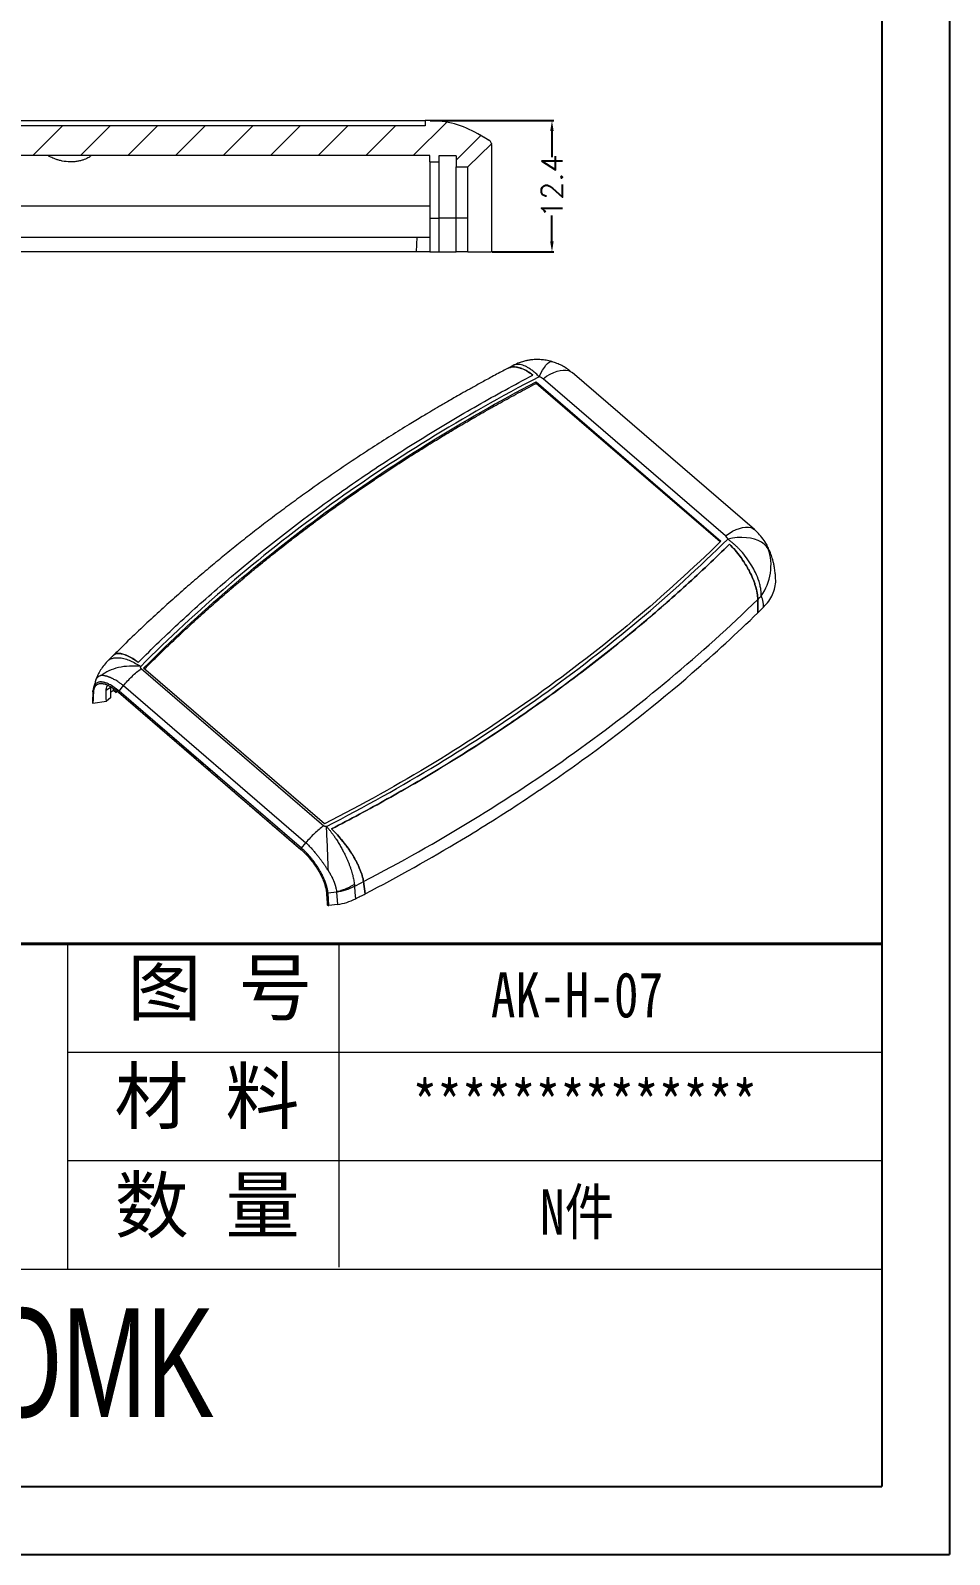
# Model space of a CAD drawing. Header units: inches. Extents: x 2883 to 4028, y 1129 to 1398.
# Drawn here: x 3176.6 to 3263.4, y 1128.8 to 1272.6 of the extents above; entities that cross this region are included whole.
import ezdxf

# ---------------------------------------------------------------- set-up
doc = ezdxf.new("R2010")
doc.units = ezdxf.units.IN
doc.header["$LTSCALE"] = 15
doc.layers.add('文字', color=81, linetype='Continuous')
doc.layers.add('粗实线', color=7, linetype='Continuous', lineweight=30)
doc.layers.add('细实线', color=3, linetype='Continuous', lineweight=9)
doc.styles.get("Standard").update_dxf_attribs({"font": 'txt', "bigfont": 'gbcbig.shx'})
doc.styles.add('宋体', font='', dxfattribs={"width": 0.8, "height": 3.5})
doc.styles.add('长仿宋', font='', dxfattribs={"width": 0.7, "height": 4})
doc.styles.get('宋体').set_extended_font_data('SimSun')
doc.styles.get('长仿宋').set_extended_font_data('SimSun')
doc.dimstyles.new('2.5', dxfattribs={"dimtxt": 2, "dimasz": 1, "dimexe": 0.18, "dimexo": 0.0625, "dimgap": 0.09, "dimtad": 0, "dimdsep": 46, "dimtxsty": 'Standard', "dimcen": 1, "dimclrd": 3, "dimclre": 3, "dimadec": 0, "dimazin": 2, "dimtfac": 1, "dimtofl": 0, "dimtmove": 0, "dimatfit": 3, "dimfxl": 1, "dimtolj": 1, "dimtzin": 0, "dimarcsym": 0})

# ---------------------------------------------------------------- blocks, each defined once
blk = doc.blocks.new('*D275')
at = {"color": 3, "lineweight": -2}
for p, q in [((3214.32, 1264.12), (3226.01, 1264.12)), ((3225.83, 1263.12), (3225.83, 1260.67)), ((3225.83, 1252.72), (3225.83, 1255.16)), ((3220.17, 1251.72), (3226.01, 1251.72))]:
    blk.add_line(p, q, dxfattribs=at)
at = {"color": 3}
for points in [[(3225.66, 1263.12), (3225.99, 1263.12), (3225.83, 1264.12)], [(3225.66, 1252.72), (3225.99, 1252.72), (3225.83, 1251.72)]]:
    blk.add_solid(points, dxfattribs=at)
at = {"layer": 'Defpoints', "color": 0}
for p in [(3214.26, 1264.12), (3225.83, 1264.12), (3220.11, 1251.72)]:
    blk.add_point(p, dxfattribs=at)
at = {"color": 0, "insert": (3225.83, 1257.92), "char_height": 2, "attachment_point": 5, "rotation": 90}
blk.add_mtext('\\A1;12.4', dxfattribs=at)

msp = doc.modelspace()

# ---------------------------------------------------------------- hatches: boundary and pattern name
at = {"linetype": 'Continuous', "lineweight": 0}
h = msp.add_hatch(dxfattribs=at)
h.set_pattern_fill('ANSI31', color=4, style=0)
h.set_pattern_definition([(45, (2670.899, 1087.1653), (-2.245064, 2.245064), [])])
edge = h.paths.add_edge_path(flags=0)
edge.add_line((3220.11, 1261.915), (3220.11, 1261.944))
edge.add_arc((3219.81, 1261.944), 0.3, 0, 59.53447)
edge.add_line((3219.962, 1262.202), (3218.823, 1262.873))
edge.add_arc((3214.259, 1255.115), 9, 59.53286, 90.00185)
edge.add_line((3214.259, 1264.115), (3213.859, 1264.115))
edge.add_line((3213.859, 1264.115), (3213.859, 1263.615))
edge.add_line((3213.859, 1263.615), (3113.159, 1263.615))
edge.add_line((3113.159, 1263.615), (3113.159, 1264.115))
edge.add_line((3113.159, 1264.115), (3111.689, 1264.115))
edge.add_arc((3111.689, 1255.815), 8.3, 90, 160.15821)
edge.add_spline(control_points=[(3103.882, 1258.633), (3103.101, 1256.468), (3102.71, 1254.162), (3102.71, 1251.715)], knot_values=[0.6238136, 0.6238136, 0.6238136, 0.6238136, 1, 1, 1, 1], weights=[1, 1, 1, 1], degree=3, periodic=0)
edge.add_line((3102.71, 1251.715), (3104.51, 1251.715))
edge.add_line((3104.51, 1251.715), (3104.559, 1253.115))
edge.add_line((3104.559, 1253.115), (3105.635, 1253.115))
edge.add_line((3105.635, 1253.115), (3105.74, 1259.145))
edge.add_arc((3107.439, 1259.115), 1.7, 90, 179, ccw=False)
edge.add_line((3107.439, 1260.815), (3214.31, 1260.815))
edge.add_line((3214.31, 1260.815), (3214.31, 1260.215))
edge.add_line((3214.31, 1260.215), (3215.135, 1260.215))
edge.add_line((3215.135, 1260.215), (3215.135, 1260.79))
edge.add_line((3215.135, 1260.79), (3216.785, 1260.79))
edge.add_line((3216.785, 1260.79), (3216.785, 1259.765))
edge.add_line((3216.785, 1259.765), (3217.885, 1259.765))
edge.add_line((3217.885, 1259.765), (3220.11, 1261.915))

# ---------------------------------------------------------------- linework, layer by layer
for p, q in [((3263.365, 1397.774), (3263.365, 1128.767)), ((3256.96, 1391.369), (3256.96, 1135.172)), ((2892.756, 1135.172), (3256.96, 1135.172)), ((2882.911, 1128.767), (3263.365, 1128.767))]:
    msp.add_line(p, q)
at = {"color": 7, "linetype": 'Continuous', "lineweight": 15}
for p, q in [((3213.859, 1263.615), (3113.159, 1263.615)), ((3213.859, 1264.115), (3213.859, 1263.615)), ((3214.259, 1264.115), (3213.859, 1264.115)), ((3217.885, 1259.765), (3220.11, 1261.915)), ((3219.962, 1262.202), (3218.823, 1262.873)), ((3220.11, 1261.944), (3220.11, 1261.915)), ((3214.31, 1260.815), (3107.439, 1260.815)), ((3178.294, 1260.802), (3178.295, 1260.815)), ((3182.216, 1260.815), (3182.261, 1260.783)), ((3214.31, 1260.215), (3214.31, 1260.815)), ((3214.31, 1260.215), (3215.135, 1260.215)), ((3214.31, 1260.215), (3214.31, 1254.915)), ((3216.785, 1260.79), (3215.135, 1260.79)), ((3215.135, 1260.79), (3215.135, 1260.215)), ((3215.135, 1260.215), (3215.135, 1254.915)), ((3216.785, 1260.79), (3216.785, 1259.765)), ((3216.785, 1259.765), (3217.885, 1259.765)), ((3216.785, 1254.915), (3216.785, 1259.765)), ((3214.31, 1254.915), (3215.135, 1254.915)), ((3214.31, 1254.915), (3214.31, 1251.715)), ((3216.785, 1254.915), (3215.135, 1254.915)), ((3215.135, 1254.915), (3215.135, 1251.715)), ((3217.885, 1254.915), (3216.785, 1254.915)), ((3216.785, 1251.715), (3216.785, 1254.915)), ((3213.083, 1253.115), (3213.01, 1251.715)), ((3214.31, 1251.715), (3215.135, 1251.715)), ((3215.135, 1251.715), (3216.785, 1251.715)), ((3217.885, 1251.715), (3216.785, 1251.715)), ((3217.885, 1251.715), (3220.11, 1251.715)), ((3222.164, 1240.992), (3221.688, 1240.74)), ((3227.614, 1240.416), (3227.725, 1240.335)), ((3244.947, 1225.511), (3227.725, 1240.335)), ((3224.323, 1239.458), (3241.784, 1224.428)), ((3224.324, 1239.304), (3224.323, 1239.458)), ((3241.701, 1224.347), (3224.324, 1239.304)), ((3242.208, 1224.923), (3224.986, 1239.747)), ((3244.941, 1225.516), (3244.966, 1225.495)), ((3245.279, 1217.669), (3245.26, 1218.92)), ((3245.26, 1218.92), (3245.279, 1217.669)), ((3184.388, 1213.611), (3183.851, 1213.077)), ((3184.344, 1213.555), (3184.355, 1213.565)), ((3187.055, 1212.385), (3204.281, 1197.558)), ((3204.354, 1197.729), (3187.278, 1212.427)), ((3182.486, 1210.24), (3182.436, 1209.193)), ((3182.474, 1209.125), (3182.525, 1210.169)), ((3182.552, 1210.631), (3182.485, 1210.221)), ((3182.5, 1210.311), (3182.491, 1210.283)), ((3184.152, 1210.601), (3183.745, 1210.308)), ((3184.153, 1210.681), (3184.152, 1210.601)), ((3184.152, 1210.601), (3184.164, 1209.616)), ((3184.157, 1210.156), (3184.429, 1210.353)), ((3184.429, 1210.353), (3184.427, 1210.51)), ((3184.429, 1210.353), (3184.69, 1210.128)), ((3184.69, 1210.128), (3184.688, 1210.318)), ((3184.813, 1210.217), (3184.69, 1210.128)), ((3184.9, 1210.155), (3202.126, 1195.328)), ((3184.954, 1210.274), (3185.372, 1210.784)), ((3202.179, 1195.447), (3184.954, 1210.274)), ((3185.372, 1210.784), (3202.598, 1195.957)), ((3182.487, 1209.114), (3182.474, 1209.125)), ((3182.487, 1209.114), (3183.757, 1209.322)), ((3184.164, 1209.616), (3183.757, 1209.322)), ((3202.179, 1195.447), (3202.598, 1195.957)), ((3204.552, 1191.209), (3204.629, 1190.055)), ((3205.49, 1191.302), (3204.687, 1191.177)), ((3204.765, 1190.018), (3204.687, 1191.177)), ((3205.491, 1191.297), (3205.569, 1190.128)), ((3208.037, 1192.285), (3208.199, 1191.136)), ((3208.199, 1191.136), (3208.037, 1192.285)), ((3204.629, 1190.055), (3204.617, 1190.065)), ((3205.569, 1190.128), (3204.765, 1190.018))]:
    msp.add_line(p, q, dxfattribs=at)
at = {"color": 8, "linetype": 'Continuous', "lineweight": 15}
for p, q in [((3182.765, 1211.293), (3182.77, 1211.313)), ((3182.488, 1210.234), (3182.491, 1210.283))]:
    msp.add_line(p, q, dxfattribs=at)
at = {"color": 8, "linetype": 'Continuous', "lineweight": 15, "flags": 128}
for points in [[(3224.617, 1239.942), (3224.784, 1240.274), (3224.949, 1240.569), (3225.11, 1240.822), (3225.266, 1241.031), (3225.413, 1241.192), (3225.55, 1241.304), (3225.675, 1241.365), (3225.788, 1241.374), (3225.815, 1241.367)], [(3224.986, 1239.747), (3225.327, 1239.977), (3225.664, 1240.173), (3225.993, 1240.332), (3226.311, 1240.452), (3226.612, 1240.531), (3226.893, 1240.569), (3227.151, 1240.565), (3227.383, 1240.52), (3227.586, 1240.433), (3227.614, 1240.416)], [(3242.208, 1224.923), (3242.549, 1225.153), (3242.887, 1225.349), (3243.216, 1225.507), (3243.533, 1225.627), (3243.834, 1225.707), (3244.116, 1225.745), (3244.374, 1225.741), (3244.606, 1225.695), (3244.809, 1225.609), (3244.941, 1225.516)]]:
    msp.add_lwpolyline(points, dxfattribs=at)
at = {"color": 7, "linetype": 'Continuous', "lineweight": 15, "flags": 128}
for points in [[(3246.249, 1223.689), (3246.08, 1223.924), (3245.863, 1224.135), (3245.602, 1224.319), (3245.3, 1224.473), (3244.961, 1224.596), (3244.589, 1224.686), (3244.19, 1224.742), (3243.768, 1224.763), (3243.328, 1224.749), (3242.878, 1224.7), (3242.422, 1224.617)], [(3207.189, 1191.846), (3207.229, 1191.25), (3207.269, 1190.655)]]:
    msp.add_lwpolyline(points, dxfattribs=at)
at = {"color": 7, "linetype": 'Continuous', "lineweight": 15}
for centre, radius, start, end in [((3214.259, 1255.115), 9, 59.53286, 90.00185), ((3219.81, 1261.944), 0.3, 0, 59.53447), ((3204.664, 1196.754), 5.52, 278.62228, 297.22782)]:
    msp.add_arc(centre, radius, start, end, dxfattribs=at)
for points, knots in [([(3113.159, 1264.115), (3129.813, 1264.115), (3146.668, 1264.115), (3180.397, 1264.115), (3197.23, 1264.115), (3213.859, 1264.115)], [0, 0, 0, 0, 0.5, 0.5, 1, 1, 1, 1]), ([(3218.824, 1262.875), (3218.824, 1262.875), (3218.824, 1262.875), (3218.824, 1262.875), (3218.824, 1262.875), (3218.824, 1262.874), (3218.825, 1262.874), (3218.826, 1262.874), (3218.828, 1262.874), (3218.833, 1262.872), (3218.838, 1262.874), (3218.841, 1262.863), (3218.841, 1262.862)], [0, 0, 0, 0, 0.0001093, 0.0002295, 0.0005242, 0.0014089, 0.0045585, 0.0168361, 0.0683489, 0.3225133, 0.9196152, 1, 1, 1, 1]), ([(3219.973, 1262.196), (3219.716, 1262.347), (3219.334, 1262.572), (3218.952, 1262.797), (3218.827, 1262.87)], [0, 0, 0, 0, 0.6744223, 1, 1, 1, 1]), ([(3220.11, 1261.872), (3220.11, 1261.871), (3220.11, 1261.85), (3220.11, 1261.662), (3220.11, 1261.253), (3220.11, 1260.643), (3220.11, 1259.878), (3220.11, 1258.958), (3220.11, 1257.931), (3220.11, 1256.811), (3220.11, 1255.711), (3220.11, 1254.657), (3220.11, 1253.35), (3220.11, 1252.369), (3220.11, 1251.715)], [0, 0, 0, 0, 0.0030648, 0.0902549, 0.1799152, 0.2671024, 0.3567902, 0.4442514, 0.5343246, 0.6204606, 0.7091583, 0.781847, 0.8545624, 1, 1, 1, 1]), ([(3182.273, 1260.775), (3182.264, 1260.759), (3182.244, 1260.738), (3182.182, 1260.691), (3182.14, 1260.663), (3182.036, 1260.604), (3181.975, 1260.572), (3181.834, 1260.507), (3181.754, 1260.474), (3181.58, 1260.41), (3181.486, 1260.379), (3181.282, 1260.322), (3181.172, 1260.296), (3180.946, 1260.255), (3180.828, 1260.238), (3180.583, 1260.218), (3180.457, 1260.213), (3180.083, 1260.22), (3179.83, 1260.251), (3179.483, 1260.322), (3179.371, 1260.35), (3179.161, 1260.411), (3179.062, 1260.443), (3178.786, 1260.541), (3178.633, 1260.607), (3178.4, 1260.72), (3178.324, 1260.763), (3178.293, 1260.789)], [0, 0, 0, 0, 0.0625, 0.0625, 0.125, 0.125, 0.1875, 0.1875, 0.25, 0.25, 0.3125, 0.3125, 0.375, 0.375, 0.4375, 0.4375, 0.5, 0.5, 0.625, 0.625, 0.6875, 0.6875, 0.75, 0.75, 0.875, 0.875, 1, 1, 1, 1]), ([(3217.885, 1254.915), (3217.886, 1255.236), (3217.885, 1255.55), (3217.885, 1256.168), (3217.885, 1256.474), (3217.885, 1257.063), (3217.885, 1257.342), (3217.885, 1257.869), (3217.885, 1258.118), (3217.885, 1258.567), (3217.885, 1258.768), (3217.885, 1259.121), (3217.885, 1259.273), (3217.885, 1259.516), (3217.885, 1259.608), (3217.885, 1259.734), (3217.886, 1259.765), (3217.885, 1259.765)], [0, 0, 0, 0, 0.125, 0.125, 0.25, 0.25, 0.375, 0.375, 0.5, 0.5, 0.625, 0.625, 0.75, 0.75, 0.875, 0.875, 1, 1, 1, 1]), ([(3165.477, 1253.115), (3166.339, 1253.115), (3170.273, 1253.115), (3177.302, 1253.115), (3186.557, 1253.115), (3195.829, 1253.115), (3205.088, 1253.115), (3211.235, 1253.115), (3214.31, 1253.115)], [0, 0, 0, 0, 0.0527374, 0.2404884, 0.4299732, 0.6196165, 0.809731, 1, 1, 1, 1]), ([(3213.01, 1251.715), (3210.604, 1251.715), (3205.791, 1251.715), (3198.542, 1251.715), (3191.272, 1251.715), (3183.98, 1251.715), (3176.473, 1251.715), (3170.332, 1251.715), (3166.628, 1251.715), (3165.563, 1251.715)], [0, 0, 0, 0, 0.15322003, 0.30644024, 0.45973654, 0.61326463, 0.76687129, 0.93298755, 1, 1, 1, 1]), ([(3225.815, 1241.367), (3225.638, 1241.413), (3225.306, 1241.499), (3224.825, 1241.554), (3224.363, 1241.568), (3223.944, 1241.542), (3223.613, 1241.493), (3223.395, 1241.449), (3223.222, 1241.407), (3222.964, 1241.334), (3222.676, 1241.232), (3222.381, 1241.107), (3222.235, 1241.033), (3222.159, 1240.995)], [0, 0, 0, 0, 0.1450616, 0.2720525, 0.3806736, 0.5105066, 0.6036311, 0.647539, 0.6866511, 0.7442502, 0.8595917, 0.9268167, 1, 1, 1, 1]), ([(3221.685, 1240.744), (3221.519, 1240.656), (3220.961, 1240.363), (3220.06, 1239.877), (3219.018, 1239.308), (3218.098, 1238.798), (3217.298, 1238.347), (3216.615, 1237.959), (3216.049, 1237.634), (3215.599, 1237.373), (3215.265, 1237.179), (3215.044, 1237.049), (3214.898, 1236.963), (3214.779, 1236.893), (3214.642, 1236.813), (3214.475, 1236.714), (3214.279, 1236.598), (3213.974, 1236.417), (3213.539, 1236.157), (3212.967, 1235.812), (3211.979, 1235.211), (3210.595, 1234.353), (3208.704, 1233.148), (3206.654, 1231.798), (3204.468, 1230.307), (3202.53, 1228.936), (3200.86, 1227.719), (3199.455, 1226.67), (3198.078, 1225.616), (3196.728, 1224.56), (3195.405, 1223.5), (3194.082, 1222.415), (3192.758, 1221.304), (3191.398, 1220.136), (3189.997, 1218.901), (3188.52, 1217.566), (3186.976, 1216.128), (3185.587, 1214.802), (3184.726, 1213.946), (3184.39, 1213.612)], [0, 0, 0, 0, 0.0118316, 0.0395315, 0.064445, 0.0865719, 0.105912, 0.1224651, 0.1362308, 0.1472091, 0.1553995, 0.160715, 0.1634929, 0.1661174, 0.1694757, 0.1735677, 0.1783935, 0.1839531, 0.1960517, 0.2106129, 0.2263764, 0.269631, 0.3143886, 0.3696343, 0.4269833, 0.4846437, 0.5229587, 0.5609424, 0.5985943, 0.6359157, 0.6729077, 0.7096091, 0.7482996, 0.7866918, 0.8278837, 0.8718766, 0.9186722, 0.9682725, 1, 1, 1, 1]), ([(3186.761, 1212.973), (3188.076, 1214.289), (3189.422, 1215.585), (3192.177, 1218.134), (3193.588, 1219.388), (3197.908, 1223.077), (3200.908, 1225.443), (3205.59, 1228.85), (3207.181, 1229.962), (3210.413, 1232.13), (3212.055, 1233.188), (3215.391, 1235.25), (3217.085, 1236.255), (3220.523, 1238.213), (3222.268, 1239.166), (3224.038, 1240.094)], [0, 0, 0, 0, 0.125, 0.125, 0.25, 0.25, 0.5, 0.5, 0.625, 0.625, 0.75, 0.75, 0.875, 0.875, 1, 1, 1, 1]), ([(3186.761, 1212.973), (3188.076, 1214.289), (3189.422, 1215.585), (3192.177, 1218.134), (3193.588, 1219.388), (3197.908, 1223.077), (3200.908, 1225.443), (3205.59, 1228.85), (3207.181, 1229.962), (3210.413, 1232.13), (3212.055, 1233.188), (3215.391, 1235.25), (3217.085, 1236.255), (3220.523, 1238.213), (3222.268, 1239.166), (3224.038, 1240.094)], [0, 0, 0, 0, 0.125, 0.125, 0.25, 0.25, 0.5, 0.5, 0.625, 0.625, 0.75, 0.75, 0.875, 0.875, 1, 1, 1, 1]), ([(3221.689, 1240.737), (3221.781, 1240.779), (3221.979, 1240.871), (3222.367, 1240.876), (3222.818, 1240.78), (3223.318, 1240.567), (3223.73, 1240.32), (3223.974, 1240.141), (3224.038, 1240.094)], [0, 0, 0, 0, 0.1619252, 0.3503113, 0.5440434, 0.7344969, 0.9304147, 1, 1, 1, 1]), ([(3224.038, 1240.094), (3223.862, 1240.217), (3223.507, 1240.468), (3222.997, 1240.715), (3222.519, 1240.856), (3222.095, 1240.887), (3221.866, 1240.812), (3221.756, 1240.776)], [0, 0, 0, 0, 0.1996765, 0.4051361, 0.6048139, 0.8103117, 1, 1, 1, 1]), ([(3227.614, 1240.416), (3227.477, 1240.523), (3227.207, 1240.736), (3226.759, 1240.995), (3226.297, 1241.212), (3225.974, 1241.316), (3225.815, 1241.367)], [0, 0, 0, 0, 0.2587097, 0.511666, 0.7588124, 1, 1, 1, 1]), ([(3224.617, 1239.942), (3217.47, 1236.216), (3210.703, 1232.049), (3198.1, 1222.886), (3192.288, 1217.905), (3186.998, 1212.592)], [0, 0, 0, 0, 0.5, 0.5, 1, 1, 1, 1]), ([(3187.278, 1212.427), (3192.494, 1217.667), (3198.223, 1222.584), (3210.63, 1231.638), (3217.293, 1235.764), (3224.323, 1239.458)], [0, 0, 0, 0, 0.5, 0.5, 1, 1, 1, 1]), ([(3187.362, 1212.355), (3187.386, 1212.379), (3187.462, 1212.455), (3187.745, 1212.738), (3188.213, 1213.202), (3188.841, 1213.818), (3189.474, 1214.43), (3190.006, 1214.938), (3190.434, 1215.343), (3190.863, 1215.747), (3191.403, 1216.249), (3191.947, 1216.749), (3192.384, 1217.148), (3192.823, 1217.545), (3193.374, 1218.04), (3194.041, 1218.63), (3194.712, 1219.217), (3195.275, 1219.703), (3195.728, 1220.091), (3196.182, 1220.477), (3196.753, 1220.958), (3197.328, 1221.436), (3197.79, 1221.817), (3198.253, 1222.196), (3198.836, 1222.669), (3199.539, 1223.232), (3200.247, 1223.791), (3200.84, 1224.255), (3201.317, 1224.624), (3201.796, 1224.992), (3202.397, 1225.449), (3203.002, 1225.904), (3203.488, 1226.265), (3203.975, 1226.626), (3204.587, 1227.074), (3205.203, 1227.519), (3205.698, 1227.874), (3206.194, 1228.227), (3206.817, 1228.666), (3207.568, 1229.188), (3208.324, 1229.708), (3208.958, 1230.137), (3209.466, 1230.479), (3209.977, 1230.819), (3210.617, 1231.242), (3211.26, 1231.662), (3211.777, 1231.996), (3212.296, 1232.329), (3212.946, 1232.743), (3213.73, 1233.235), (3214.518, 1233.723), (3215.178, 1234.127), (3215.708, 1234.448), (3216.24, 1234.768), (3216.906, 1235.165), (3217.576, 1235.559), (3218.113, 1235.872), (3218.652, 1236.184), (3219.328, 1236.571), (3220.006, 1236.955), (3220.551, 1237.26), (3221.102, 1237.566), (3221.796, 1237.949), (3222.635, 1238.405), (3223.477, 1238.857), (3224.042, 1239.155), (3224.324, 1239.304)], [0, 0, 0, 0, 0.0023391, 0.0072959, 0.0271233, 0.0469514, 0.0667787, 0.0866069, 0.0965205, 0.1064342, 0.1262616, 0.1460897, 0.1560034, 0.1659171, 0.1857445, 0.2055726, 0.2254, 0.2452281, 0.2551418, 0.2650555, 0.2848829, 0.304711, 0.3146247, 0.3245384, 0.3443658, 0.3641939, 0.3840213, 0.4038495, 0.4137631, 0.4236769, 0.4435042, 0.4633324, 0.4732461, 0.4831598, 0.5029872, 0.5228154, 0.532729, 0.5426427, 0.5624701, 0.5822983, 0.6021257, 0.6219538, 0.6318675, 0.6417812, 0.6616086, 0.6814367, 0.6913504, 0.7012641, 0.7210915, 0.7409197, 0.760747, 0.7805752, 0.7904888, 0.8004026, 0.8202299, 0.8400581, 0.8499717, 0.8598854, 0.8797128, 0.8995409, 0.9094546, 0.9193683, 0.9395242, 0.9596809, 0.9798401, 1, 1, 1, 1]), ([(3224.986, 1239.747), (3224.971, 1239.759), (3224.941, 1239.784), (3224.893, 1239.817), (3224.843, 1239.848), (3224.791, 1239.876), (3224.735, 1239.901), (3224.678, 1239.923), (3224.637, 1239.936), (3224.617, 1239.942)], [0, 0, 0, 0, 0.14383558, 0.28624439, 0.42788163, 0.56941321, 0.71150653, 0.85482116, 1, 1, 1, 1]), ([(3241.784, 1224.428), (3236.497, 1219.235), (3230.694, 1214.368), (3218.157, 1205.426), (3211.437, 1201.362), (3204.354, 1197.729)], [0, 0, 0, 0, 0.5, 0.5, 1, 1, 1, 1]), ([(3204.538, 1197.495), (3211.72, 1201.179), (3218.527, 1205.303), (3231.22, 1214.389), (3237.083, 1219.334), (3242.422, 1224.617)], [0, 0, 0, 0, 0.5, 0.5, 1, 1, 1, 1]), ([(3245.583, 1219.235), (3245.584, 1219.271), (3245.587, 1219.347), (3245.585, 1219.471), (3245.578, 1219.612), (3245.563, 1219.773), (3245.538, 1219.953), (3245.501, 1220.154), (3245.449, 1220.377), (3245.326, 1220.812), (3245.095, 1221.396), (3244.69, 1222.152), (3244.226, 1222.84), (3243.788, 1223.369), (3243.462, 1223.715), (3243.253, 1223.922), (3243.044, 1224.116), (3242.835, 1224.297), (3242.628, 1224.464), (3242.49, 1224.566), (3242.422, 1224.617)], [0, 0, 0, 0, 0.0212773, 0.0452972, 0.0721481, 0.1019201, 0.1347016, 0.1705753, 0.2096129, 0.2518689, 0.3952326, 0.5017466, 0.6313564, 0.7506259, 0.7938591, 0.8365177, 0.8785258, 0.9198147, 0.9603237, 1, 1, 1, 1]), ([(3245.858, 1224.47), (3245.723, 1224.663), (3245.455, 1225.043), (3245.111, 1225.36), (3244.941, 1225.516)], [0, 0, 0, 0, 0.5055393, 1, 1, 1, 1]), ([(3246.941, 1220.996), (3246.932, 1221.117), (3246.911, 1221.409), (3246.86, 1221.801), (3246.789, 1222.19), (3246.711, 1222.521), (3246.632, 1222.803), (3246.547, 1223.064), (3246.442, 1223.346), (3246.298, 1223.685), (3246.103, 1224.08), (3245.933, 1224.346), (3245.847, 1224.48)], [0, 0, 0, 0, 0.0974575, 0.2366557, 0.3493327, 0.4354478, 0.5124617, 0.5838327, 0.6524508, 0.7458388, 0.8713586, 1, 1, 1, 1]), ([(3242.584, 1224.13), (3241.256, 1222.822), (3239.897, 1221.535), (3237.114, 1219.004), (3235.69, 1217.759), (3231.331, 1214.099), (3228.306, 1211.753), (3223.587, 1208.378), (3221.984, 1207.277), (3218.728, 1205.13), (3217.075, 1204.084), (3213.717, 1202.043), (3212.013, 1201.049), (3208.554, 1199.114), (3206.799, 1198.173), (3205.02, 1197.257)], [0, 0, 0, 0, 0.125, 0.125, 0.25, 0.25, 0.5, 0.5, 0.625, 0.625, 0.75, 0.75, 0.875, 0.875, 1, 1, 1, 1]), ([(3205.02, 1197.257), (3206.8, 1198.173), (3208.556, 1199.115), (3212.021, 1201.054), (3213.73, 1202.05), (3218.774, 1205.117), (3222.029, 1207.263), (3226.747, 1210.639), (3228.293, 1211.79), (3231.318, 1214.136), (3232.8, 1215.332), (3235.701, 1217.769), (3237.12, 1219.01), (3239.898, 1221.536), (3241.256, 1222.822), (3242.584, 1224.13)], [0, 0, 0, 0, 0.125, 0.125, 0.25, 0.25, 0.5, 0.5, 0.625, 0.625, 0.75, 0.75, 0.875, 0.875, 1, 1, 1, 1]), ([(3245.26, 1218.92), (3245.258, 1219.106), (3245.238, 1219.303), (3245.186, 1219.613), (3245.164, 1219.719), (3245.113, 1219.936), (3245.083, 1220.047), (3244.983, 1220.386), (3244.902, 1220.615), (3244.759, 1220.964), (3244.708, 1221.081), (3244.599, 1221.317), (3244.54, 1221.437), (3244.358, 1221.792), (3244.225, 1222.025), (3244.011, 1222.37), (3243.937, 1222.484), (3243.783, 1222.711), (3243.704, 1222.823), (3243.461, 1223.152), (3243.294, 1223.362), (3242.947, 1223.761), (3242.767, 1223.952), (3242.584, 1224.13)], [0, 0, 0, 0, 0.125, 0.125, 0.1875, 0.1875, 0.25, 0.25, 0.375, 0.375, 0.4375, 0.4375, 0.5, 0.5, 0.625, 0.625, 0.6875, 0.6875, 0.75, 0.75, 0.875, 0.875, 1, 1, 1, 1]), ([(3242.584, 1224.13), (3242.767, 1223.952), (3242.945, 1223.763), (3243.292, 1223.365), (3243.46, 1223.154), (3243.785, 1222.713), (3243.938, 1222.488), (3244.152, 1222.143), (3244.221, 1222.027), (3244.354, 1221.793), (3244.418, 1221.674), (3244.602, 1221.318), (3244.71, 1221.083), (3244.853, 1220.734), (3244.897, 1220.618), (3244.979, 1220.388), (3245.016, 1220.273), (3245.117, 1219.935), (3245.168, 1219.719), (3245.238, 1219.305), (3245.258, 1219.106), (3245.26, 1218.92)], [0, 0, 0, 0, 0.125, 0.125, 0.25, 0.25, 0.375, 0.375, 0.4375, 0.4375, 0.5, 0.5, 0.625, 0.625, 0.6875, 0.6875, 0.75, 0.75, 0.875, 0.875, 1, 1, 1, 1]), ([(3245.583, 1219.235), (3246.035, 1219.884), (3246.335, 1220.627), (3246.514, 1221.799), (3246.528, 1222.195), (3246.457, 1222.972), (3246.374, 1223.346), (3246.249, 1223.689)], [0, 0, 0, 0, 0.5, 0.5, 0.75, 0.75, 1, 1, 1, 1]), ([(3245.815, 1218.193), (3245.983, 1218.376), (3246.324, 1218.746), (3246.677, 1219.374), (3246.894, 1220.04), (3246.977, 1220.587), (3246.936, 1220.906), (3246.925, 1220.995)], [0, 0, 0, 0, 0.2244114, 0.4553344, 0.6797443, 0.9106506, 1, 1, 1, 1]), ([(3208.037, 1192.285), (3215.052, 1195.938), (3221.719, 1200.006), (3234.19, 1208.929), (3239.972, 1213.767), (3245.26, 1218.92)], [0, 0, 0, 0, 0.5, 0.5, 1, 1, 1, 1]), ([(3245.815, 1218.193), (3245.811, 1218.249), (3245.803, 1218.356), (3245.787, 1218.507), (3245.769, 1218.643), (3245.745, 1218.776), (3245.716, 1218.904), (3245.678, 1219.028), (3245.635, 1219.139), (3245.6, 1219.203), (3245.583, 1219.235)], [0, 0, 0, 0, 0.1384088, 0.2679333, 0.3886638, 0.5007115, 0.6325229, 0.7594496, 0.88182, 1, 1, 1, 1]), ([(3208.199, 1191.136), (3211.308, 1192.758), (3214.342, 1194.456), (3219.256, 1197.41), (3221.179, 1198.62), (3224.956, 1201.111), (3226.811, 1202.391), (3232.272, 1206.338), (3235.754, 1209.095), (3241.215, 1213.827), (3243.281, 1215.725), (3245.279, 1217.669)], [0.09727704, 0.09727704, 0.09727704, 0.09727704, 0.28260282, 0.28260282, 0.40515184, 0.40515184, 0.52770086, 0.52770086, 0.7727989, 0.7727989, 0.93042382, 0.93042382, 0.93042382, 0.93042382]), ([(3183.842, 1213.071), (3183.705, 1212.921), (3183.443, 1212.634), (3183.141, 1212.164), (3182.919, 1211.731), (3182.819, 1211.448), (3182.775, 1211.323)], [0, 0, 0, 0, 0.2952111, 0.5654621, 0.8073496, 1, 1, 1, 1]), ([(3186.761, 1212.973), (3186.589, 1213.099), (3186.239, 1213.356), (3185.75, 1213.618), (3185.301, 1213.785), (3184.915, 1213.836), (3184.599, 1213.787), (3184.458, 1213.666), (3184.39, 1213.609)], [0, 0, 0, 0, 0.167361, 0.3395672, 0.5069299, 0.6791763, 0.8459253, 1, 1, 1, 1]), ([(3184.441, 1213.644), (3184.467, 1213.671), (3184.561, 1213.768), (3184.803, 1213.826), (3185.16, 1213.815), (3185.581, 1213.691), (3186.055, 1213.461), (3186.457, 1213.204), (3186.698, 1213.021), (3186.761, 1212.973)], [0, 0, 0, 0, 0.0663869, 0.2400748, 0.4106255, 0.5860041, 0.758645, 0.9362302, 1, 1, 1, 1]), ([(3182.771, 1211.315), (3182.734, 1211.2), (3182.66, 1210.971), (3182.586, 1210.741), (3182.549, 1210.626)], [0, 0, 0, 0, 0.49999436, 1, 1, 1, 1]), ([(3182.77, 1211.313), (3182.775, 1211.328), (3182.783, 1211.347), (3182.795, 1211.377), (3182.801, 1211.39), (3182.812, 1211.414), (3182.818, 1211.426), (3182.829, 1211.446), (3182.834, 1211.455), (3182.841, 1211.465)], [0, 0, 0, 0, 0.25, 0.25, 0.5, 0.5, 0.75, 0.75, 1, 1, 1, 1]), ([(3182.841, 1211.465), (3182.844, 1211.471), (3182.848, 1211.478), (3182.857, 1211.492), (3182.861, 1211.498), (3182.872, 1211.513), (3182.879, 1211.522), (3182.892, 1211.54), (3182.899, 1211.548), (3182.916, 1211.567), (3182.926, 1211.578), (3182.934, 1211.586)], [0, 0, 0, 0, 0.125, 0.125, 0.25, 0.25, 0.5, 0.5, 0.75, 0.75, 1, 1, 1, 1]), ([(3182.934, 1211.586), (3182.94, 1211.592), (3182.945, 1211.596), (3182.954, 1211.605), (3182.969, 1211.617), (3183.006, 1211.645), (3183.04, 1211.666), (3183.084, 1211.689), (3183.106, 1211.698), (3183.135, 1211.708), (3183.145, 1211.71), (3183.158, 1211.713), (3183.164, 1211.715), (3183.172, 1211.716), (3183.175, 1211.716), (3183.177, 1211.717), (3183.178, 1211.717), (3183.179, 1211.717)], [0, 0, 0, 0, 0.0625, 0.0625, 0.125, 0.25, 0.5, 0.5, 0.75, 0.75, 0.875, 0.875, 0.9375, 0.96875, 0.984375, 0.984375, 1, 1, 1, 1]), ([(3183.296, 1211.737), (3183.275, 1211.736), (3183.236, 1211.735), (3183.197, 1211.723), (3183.179, 1211.717)], [0, 0, 0, 0, 0.5363125, 1, 1, 1, 1]), ([(3186.998, 1212.592), (3186.647, 1212.628), (3186.285, 1212.64), (3185.571, 1212.604), (3185.22, 1212.557), (3184.564, 1212.406), (3184.259, 1212.301), (3183.721, 1212.048), (3183.488, 1211.899), (3183.296, 1211.737)], [0, 0, 0, 0, 0.25, 0.25, 0.5, 0.5, 0.75, 0.75, 1, 1, 1, 1]), ([(3183.503, 1211.728), (3183.485, 1211.728), (3183.447, 1211.729), (3183.398, 1211.732), (3183.347, 1211.736), (3183.315, 1211.736), (3183.296, 1211.737)], [0, 0, 0, 0, 0.2367451, 0.4999252, 0.7076513, 1, 1, 1, 1]), ([(3183.894, 1211.633), (3183.871, 1211.641), (3183.824, 1211.656), (3183.756, 1211.676), (3183.678, 1211.694), (3183.592, 1211.712), (3183.533, 1211.722), (3183.503, 1211.728)], [0, 0, 0, 0, 0.1669188, 0.3335188, 0.4999502, 0.7496647, 1, 1, 1, 1]), ([(3184.116, 1211.551), (3184.1, 1211.557), (3184.062, 1211.573), (3184.003, 1211.596), (3183.945, 1211.617), (3183.909, 1211.628), (3183.894, 1211.633)], [0, 0, 0, 0, 0.2121961, 0.5000661, 0.7965447, 1, 1, 1, 1]), ([(3184.348, 1211.444), (3184.322, 1211.457), (3184.269, 1211.482), (3184.191, 1211.518), (3184.141, 1211.54), (3184.116, 1211.551)], [0, 0, 0, 0, 0.334669, 0.6679838, 1, 1, 1, 1]), ([(3185.372, 1210.784), (3185.36, 1210.794), (3185.309, 1210.833), (3185.22, 1210.9), (3185.101, 1210.986), (3184.976, 1211.073), (3184.821, 1211.176), (3184.654, 1211.278), (3184.488, 1211.372), (3184.391, 1211.422), (3184.348, 1211.444)], [0, 0, 0, 0, 0.0357255, 0.1425649, 0.2496521, 0.3731223, 0.499596, 0.698936, 0.8653649, 1, 1, 1, 1]), ([(3185.372, 1210.784), (3185.625, 1211.092), (3185.898, 1211.386), (3186.466, 1211.926), (3186.76, 1212.172), (3187.055, 1212.385)], [0, 0, 0, 0, 0.5, 0.5, 1, 1, 1, 1]), ([(3187.055, 1212.385), (3187.039, 1212.398), (3187.021, 1212.411), (3187, 1212.444), (3186.994, 1212.463), (3186.987, 1212.518), (3186.992, 1212.555), (3186.998, 1212.592)], [0, 0, 0, 0, 0.25, 0.25, 0.5, 0.5, 1, 1, 1, 1]), ([(3193.513, 1202.732), (3192.954, 1203.214), (3191.835, 1204.176), (3190.158, 1205.62), (3188.76, 1206.823), (3187.642, 1207.786), (3186.943, 1208.388), (3186.383, 1208.869), (3185.964, 1209.23), (3185.615, 1209.531), (3185.335, 1209.772), (3185.16, 1209.922), (3185.02, 1210.042), (3184.916, 1210.133), (3184.811, 1210.222), (3184.706, 1210.306), (3184.602, 1210.387), (3184.498, 1210.462), (3184.395, 1210.533), (3184.26, 1210.621), (3184.126, 1210.698), (3184.021, 1210.753), (3183.972, 1210.777), (3183.94, 1210.792), (3183.789, 1210.861), (3183.531, 1210.951), (3183.209, 1210.986), (3182.94, 1210.927), (3182.732, 1210.777), (3182.616, 1210.577), (3182.567, 1210.403), (3182.551, 1210.307), (3182.544, 1210.25), (3182.538, 1210.192), (3182.536, 1210.139), (3182.534, 1210.093), (3182.532, 1210.063), (3182.528, 1209.979), (3182.522, 1209.842), (3182.513, 1209.661), (3182.501, 1209.418), (3182.492, 1209.236), (3182.487, 1209.114)], [0, 0, 0, 0, 0.125, 0.25, 0.375, 0.4375, 0.5, 0.53125, 0.5625, 0.59375, 0.609375, 0.625, 0.6328125, 0.640625, 0.6484375, 0.65625, 0.6640625, 0.671875, 0.6796875, 0.6875, 0.703125, 0.7109375, 0.7128906, 0.7148438, 0.71875, 0.75, 0.78125, 0.8125, 0.84375, 0.875, 0.890625, 0.8984375, 0.9023438, 0.90625, 0.9140625, 0.9160156, 0.9179688, 0.921875, 0.9375, 0.953125, 0.96875, 1, 1, 1, 1]), ([(3182.553, 1210.631), (3182.537, 1210.575), (3182.506, 1210.469), (3182.496, 1210.342), (3182.491, 1210.283)], [0, 0, 0, 0, 0.5343275, 1, 1, 1, 1]), ([(3182.525, 1210.169), (3182.526, 1210.191), (3182.529, 1210.237), (3182.537, 1210.306), (3182.549, 1210.377), (3182.566, 1210.45), (3182.602, 1210.565), (3182.657, 1210.678), (3182.737, 1210.781), (3182.828, 1210.866), (3182.951, 1210.937), (3183.103, 1210.979), (3183.246, 1210.989), (3183.38, 1210.979), (3183.51, 1210.956), (3183.647, 1210.918), (3183.79, 1210.867), (3183.938, 1210.803), (3184.091, 1210.726), (3184.248, 1210.636), (3184.408, 1210.534), (3184.57, 1210.419), (3184.734, 1210.294), (3184.845, 1210.201), (3184.9, 1210.155)], [0, 0, 0, 0, 0.0213282, 0.0445647, 0.0697039, 0.0967357, 0.1256452, 0.2070813, 0.2506998, 0.296973, 0.3754232, 0.4420322, 0.4998742, 0.5451248, 0.5904017, 0.6357221, 0.6810935, 0.7265163, 0.7719871, 0.8175008, 0.8630542, 0.9086481, 0.9542908, 1, 1, 1, 1]), ([(3183.745, 1210.308), (3183.75, 1210.393), (3183.759, 1210.566), (3183.819, 1210.729), (3183.883, 1210.79), (3183.902, 1210.808)], [0, 0, 0, 0, 0.4054837, 0.8249735, 1, 1, 1, 1]), ([(3184.954, 1210.274), (3184.938, 1210.255), (3184.924, 1210.232), (3184.904, 1210.19), (3184.9, 1210.17), (3184.9, 1210.155)], [0, 0, 0, 0, 0.5, 0.5, 1, 1, 1, 1]), ([(3182.436, 1209.2), (3182.438, 1209.189), (3182.441, 1209.164), (3182.459, 1209.139), (3182.472, 1209.127), (3182.474, 1209.125)], [0, 0, 0, 0, 0.4203635, 0.8984006, 1, 1, 1, 1]), ([(3193.513, 1202.732), (3194.072, 1202.251), (3195.19, 1201.288), (3196.868, 1199.844), (3198.266, 1198.641), (3199.384, 1197.679), (3200.083, 1197.077), (3200.642, 1196.596), (3201.062, 1196.235), (3201.411, 1195.934), (3201.691, 1195.693), (3201.866, 1195.543), (3202.005, 1195.422), (3202.11, 1195.332), (3202.215, 1195.241), (3202.32, 1195.145), (3202.424, 1195.046), (3202.528, 1194.943), (3202.631, 1194.836), (3202.768, 1194.69), (3202.902, 1194.537), (3203.009, 1194.409), (3203.058, 1194.349), (3203.09, 1194.309), (3203.243, 1194.117), (3203.504, 1193.759), (3203.832, 1193.234), (3204.109, 1192.706), (3204.325, 1192.19), (3204.448, 1191.785), (3204.503, 1191.522), (3204.522, 1191.396), (3204.53, 1191.325), (3204.537, 1191.256), (3204.541, 1191.197), (3204.545, 1191.147), (3204.547, 1191.114), (3204.553, 1191.022), (3204.563, 1190.871), (3204.577, 1190.669), (3204.595, 1190.401), (3204.608, 1190.199), (3204.617, 1190.065)], [0, 0, 0, 0, 0.125, 0.25, 0.375, 0.4375, 0.5, 0.53125, 0.5625, 0.59375, 0.609375, 0.625, 0.6328125, 0.640625, 0.6484375, 0.65625, 0.6640625, 0.671875, 0.6796875, 0.6875, 0.703125, 0.7109375, 0.7128906, 0.7148438, 0.71875, 0.75, 0.78125, 0.8125, 0.84375, 0.875, 0.890625, 0.8984375, 0.9023438, 0.90625, 0.9140625, 0.9160156, 0.9179688, 0.921875, 0.9375, 0.953125, 0.96875, 1, 1, 1, 1]), ([(3204.281, 1197.558), (3203.986, 1197.345), (3203.691, 1197.099), (3203.124, 1196.559), (3202.851, 1196.265), (3202.598, 1195.957)], [0, 0, 0, 0, 0.5, 0.5, 1, 1, 1, 1]), ([(3204.538, 1197.495), (3204.491, 1197.493), (3204.444, 1197.492), (3204.374, 1197.503), (3204.352, 1197.509), (3204.311, 1197.528), (3204.297, 1197.544), (3204.281, 1197.558)], [0, 0, 0, 0, 0.5, 0.5, 0.75, 0.75, 1, 1, 1, 1]), ([(3204.538, 1197.495), (3204.567, 1197.461), (3204.625, 1197.395), (3204.711, 1197.294), (3204.794, 1197.193), (3204.874, 1197.094), (3204.951, 1196.995), (3205.025, 1196.899), (3205.095, 1196.805), (3205.161, 1196.714), (3205.224, 1196.626), (3205.283, 1196.541), (3205.339, 1196.461), (3205.39, 1196.385), (3205.438, 1196.313), (3205.548, 1196.145), (3205.716, 1195.877), (3205.931, 1195.506), (3206.126, 1195.144), (3206.292, 1194.811), (3206.434, 1194.505), (3206.557, 1194.222), (3206.671, 1193.941), (3206.774, 1193.666), (3206.865, 1193.397), (3206.946, 1193.138), (3207.015, 1192.888), (3207.072, 1192.65), (3207.118, 1192.424), (3207.154, 1192.211), (3207.169, 1192.078), (3207.176, 1192.013)], [0, 0, 0, 0, 0.0229496, 0.0452581, 0.066885, 0.087792, 0.1079434, 0.1273061, 0.1458495, 0.1635456, 0.180369, 0.1962967, 0.2113078, 0.2253838, 0.2385083, 0.2506668, 0.3168322, 0.380618, 0.4416438, 0.4995998, 0.5469939, 0.5943188, 0.6414618, 0.6883129, 0.7347658, 0.78072, 0.8260815, 0.8707638, 0.914689, 0.9577877, 1, 1, 1, 1]), ([(3204.716, 1193.3), (3204.705, 1193.636), (3204.693, 1193.997), (3204.665, 1194.737), (3204.65, 1195.117), (3204.618, 1195.86), (3204.602, 1196.224), (3204.569, 1196.901), (3204.553, 1197.215), (3204.538, 1197.495)], [0, 0, 0, 0, 0.25, 0.25, 0.5, 0.5, 0.75, 0.75, 1, 1, 1, 1]), ([(3205.02, 1197.257), (3205.206, 1197.081), (3205.388, 1196.895), (3205.746, 1196.504), (3205.923, 1196.299), (3206.267, 1195.871), (3206.43, 1195.653), (3206.663, 1195.322), (3206.739, 1195.211), (3206.886, 1194.986), (3206.958, 1194.873), (3207.165, 1194.533), (3207.29, 1194.309), (3207.459, 1193.979), (3207.512, 1193.87), (3207.613, 1193.653), (3207.66, 1193.544), (3207.79, 1193.227), (3207.861, 1193.025), (3207.972, 1192.64), (3208.013, 1192.456), (3208.037, 1192.285)], [0, 0, 0, 0, 0.125, 0.125, 0.25, 0.25, 0.375, 0.375, 0.4375, 0.4375, 0.5, 0.5, 0.625, 0.625, 0.6875, 0.6875, 0.75, 0.75, 0.875, 0.875, 1, 1, 1, 1]), ([(3208.037, 1192.285), (3208.013, 1192.456), (3207.973, 1192.638), (3207.889, 1192.926), (3207.858, 1193.025), (3207.786, 1193.228), (3207.747, 1193.332), (3207.617, 1193.65), (3207.517, 1193.866), (3207.348, 1194.197), (3207.288, 1194.308), (3207.162, 1194.532), (3207.096, 1194.646), (3206.89, 1194.985), (3206.743, 1195.209), (3206.51, 1195.54), (3206.43, 1195.65), (3206.265, 1195.869), (3206.181, 1195.978), (3205.924, 1196.297), (3205.749, 1196.501), (3205.39, 1196.893), (3205.206, 1197.081), (3205.02, 1197.257)], [0, 0, 0, 0, 0.125, 0.125, 0.1875, 0.1875, 0.25, 0.25, 0.375, 0.375, 0.4375, 0.4375, 0.5, 0.5, 0.625, 0.625, 0.6875, 0.6875, 0.75, 0.75, 0.875, 0.875, 1, 1, 1, 1]), ([(3202.179, 1195.447), (3202.164, 1195.427), (3202.149, 1195.405), (3202.13, 1195.363), (3202.125, 1195.343), (3202.126, 1195.328)], [0, 0, 0, 0, 0.5, 0.5, 1, 1, 1, 1]), ([(3204.687, 1191.177), (3204.685, 1191.205), (3204.681, 1191.26), (3204.671, 1191.346), (3204.657, 1191.434), (3204.641, 1191.524), (3204.622, 1191.616), (3204.6, 1191.71), (3204.575, 1191.806), (3204.547, 1191.903), (3204.516, 1192.002), (3204.483, 1192.101), (3204.438, 1192.229), (3204.352, 1192.452), (3204.218, 1192.757), (3204.051, 1193.086), (3203.892, 1193.367), (3203.721, 1193.645), (3203.515, 1193.952), (3203.298, 1194.245), (3203.105, 1194.487), (3202.898, 1194.732), (3202.69, 1194.961), (3202.478, 1195.173), (3202.323, 1195.321), (3202.225, 1195.407), (3202.179, 1195.447)], [0, 0, 0, 0, 0.0228821, 0.0457262, 0.0685382, 0.0913229, 0.1140843, 0.1368255, 0.1595488, 0.182256, 0.2049482, 0.2276261, 0.2502901, 0.2908571, 0.3755134, 0.4469717, 0.5002009, 0.5539769, 0.6247957, 0.699881, 0.7498971, 0.792122, 0.8750959, 0.9218457, 0.9634945, 1, 1, 1, 1]), ([(3202.598, 1195.958), (3202.599, 1195.956), (3202.605, 1195.948), (3202.625, 1195.93), (3202.665, 1195.891), (3202.74, 1195.819), (3202.849, 1195.709), (3202.971, 1195.583), (3203.134, 1195.408), (3203.288, 1195.233), (3203.449, 1195.044), (3203.529, 1194.948), (3203.569, 1194.9)], [0, 0, 0, 0, 0.0050317, 0.0224236, 0.0597562, 0.1296115, 0.2497187, 0.3952833, 0.4995681, 0.7493359, 0.8748742, 1, 1, 1, 1]), ([(3202.126, 1195.328), (3202.152, 1195.305), (3202.206, 1195.258), (3202.29, 1195.181), (3202.381, 1195.096), (3202.478, 1195.002), (3202.644, 1194.834), (3202.825, 1194.636), (3203.022, 1194.403), (3203.208, 1194.171), (3203.411, 1193.896), (3203.613, 1193.596), (3203.771, 1193.341), (3203.9, 1193.115), (3204.009, 1192.909), (3204.11, 1192.704), (3204.201, 1192.5), (3204.283, 1192.3), (3204.355, 1192.103), (3204.417, 1191.911), (3204.468, 1191.724), (3204.508, 1191.544), (3204.538, 1191.371), (3204.547, 1191.263), (3204.552, 1191.209)], [0, 0, 0, 0, 0.0215009, 0.0448287, 0.0699775, 0.0969367, 0.1256909, 0.2089947, 0.2507966, 0.2984935, 0.3755018, 0.4415367, 0.4999227, 0.5451775, 0.5904511, 0.6357577, 0.681104, 0.7264921, 0.7719226, 0.8173976, 0.8629237, 0.9085145, 0.9541942, 1, 1, 1, 1]), ([(3203.569, 1194.9), (3203.594, 1194.869), (3203.644, 1194.806), (3203.722, 1194.708), (3203.776, 1194.64), (3203.803, 1194.605)], [0, 0, 0, 0, 0.3154192, 0.6473171, 1, 1, 1, 1]), ([(3203.803, 1194.605), (3203.815, 1194.589), (3203.854, 1194.539), (3203.914, 1194.46), (3203.978, 1194.375), (3204.015, 1194.323), (3204.031, 1194.3)], [0, 0, 0, 0, 0.1578079, 0.4999987, 0.7783036, 1, 1, 1, 1]), ([(3204.031, 1194.3), (3204.056, 1194.266), (3204.13, 1194.164), (3204.234, 1194.018), (3204.336, 1193.871), (3204.407, 1193.768), (3204.449, 1193.709), (3204.466, 1193.684)], [0, 0, 0, 0, 0.1646448, 0.5000675, 0.710256, 0.8757341, 1, 1, 1, 1]), ([(3204.466, 1193.684), (3204.485, 1193.653), (3204.525, 1193.588), (3204.587, 1193.491), (3204.653, 1193.394), (3204.695, 1193.331), (3204.716, 1193.3)], [0, 0, 0, 0, 0.23132336, 0.49990862, 0.74995883, 1, 1, 1, 1]), ([(3204.716, 1193.3), (3204.729, 1193.28), (3204.755, 1193.24), (3204.796, 1193.173), (3204.831, 1193.112), (3204.852, 1193.071), (3204.86, 1193.056)], [0, 0, 0, 0, 0.2499676, 0.5001164, 0.8226753, 1, 1, 1, 1]), ([(3204.86, 1193.056), (3204.862, 1193.052), (3204.863, 1193.05), (3204.866, 1193.046), (3204.87, 1193.039), (3204.88, 1193.023), (3204.889, 1193.008), (3204.908, 1192.978), (3204.92, 1192.956), (3204.959, 1192.888), (3204.987, 1192.837), (3205.043, 1192.727), (3205.087, 1192.639), (3205.134, 1192.538), (3205.154, 1192.496), (3205.166, 1192.469), (3205.173, 1192.455), (3205.18, 1192.439)], [0, 0, 0, 0, 0.015625, 0.015625, 0.03125, 0.0625, 0.125, 0.125, 0.25, 0.25, 0.5, 0.5, 0.75, 0.875, 0.9375, 0.9375, 1, 1, 1, 1]), ([(3204.687, 1191.177), (3204.664, 1191.173), (3204.638, 1191.174), (3204.59, 1191.185), (3204.568, 1191.196), (3204.552, 1191.209)], [0, 0, 0, 0, 0.5, 0.5, 1, 1, 1, 1]), ([(3205.18, 1192.439), (3205.19, 1192.414), (3205.202, 1192.385), (3205.223, 1192.333), (3205.232, 1192.311), (3205.25, 1192.266), (3205.259, 1192.243), (3205.273, 1192.206), (3205.278, 1192.193), (3205.289, 1192.162), (3205.295, 1192.147), (3205.299, 1192.134)], [0, 0, 0, 0, 0.25, 0.25, 0.5, 0.5, 0.75, 0.75, 0.875, 0.875, 1, 1, 1, 1]), ([(3205.299, 1192.134), (3205.307, 1192.111), (3205.314, 1192.093), (3205.329, 1192.049), (3205.337, 1192.027), (3205.352, 1191.979), (3205.36, 1191.954), (3205.375, 1191.901), (3205.385, 1191.866), (3205.391, 1191.842)], [0, 0, 0, 0, 0.25, 0.25, 0.5, 0.5, 0.75, 0.75, 1, 1, 1, 1]), ([(3205.391, 1191.842), (3205.397, 1191.821), (3205.402, 1191.803), (3205.413, 1191.762), (3205.418, 1191.74), (3205.434, 1191.673), (3205.444, 1191.626), (3205.471, 1191.482), (3205.484, 1191.383), (3205.49, 1191.302)], [0, 0, 0, 0, 0.125, 0.125, 0.25, 0.25, 0.5, 0.5, 1, 1, 1, 1]), ([(3207.176, 1192.013), (3207.135, 1191.987), (3207.056, 1191.939), (3206.938, 1191.871), (3206.826, 1191.81), (3206.721, 1191.755), (3206.622, 1191.707), (3206.53, 1191.664), (3206.446, 1191.626), (3206.311, 1191.568), (3206.142, 1191.501), (3205.924, 1191.425), (3205.758, 1191.374), (3205.61, 1191.332), (3205.535, 1191.313), (3205.49, 1191.302)], [0, 0, 0, 0, 0.0796866, 0.1545715, 0.2245828, 0.2896638, 0.3497707, 0.4048711, 0.4549417, 0.499967, 0.6446326, 0.7499677, 0.8749737, 0.924983, 1, 1, 1, 1]), ([(3205.569, 1190.128), (3205.872, 1190.169), (3206.168, 1190.235), (3206.74, 1190.412), (3207.012, 1190.523), (3207.269, 1190.655)], [0, 0, 0, 0, 0.5, 0.5, 1, 1, 1, 1])]:
    msp.add_open_spline(points, degree=3, knots=knots, dxfattribs=at)
at = {"color": 8, "linetype": 'Continuous', "lineweight": 15}
for points, knots in [([(3165.477, 1256.077), (3166.577, 1256.077), (3170.73, 1256.077), (3177.93, 1256.077), (3187.066, 1256.077), (3196.18, 1256.077), (3205.268, 1256.077), (3211.296, 1256.077), (3214.31, 1256.077)], [0, 0, 0, 0, 0.0672856, 0.2538927, 0.4404477, 0.6269723, 0.8134848, 1, 1, 1, 1]), ([(3224.617, 1239.942), (3224.514, 1240.044), (3224.312, 1240.245), (3224.012, 1240.496), (3223.725, 1240.704), (3223.363, 1240.92), (3222.947, 1241.083), (3222.51, 1241.129), (3222.276, 1241.039), (3222.163, 1240.995)], [0, 0, 0, 0, 0.11115161, 0.21920933, 0.32474847, 0.42816552, 0.62763988, 0.8192093, 1, 1, 1, 1]), ([(3245.851, 1224.471), (3245.922, 1224.361), (3246.081, 1224.114), (3246.189, 1223.841), (3246.249, 1223.689)], [0, 0, 0, 0, 0.4412068, 1, 1, 1, 1]), ([(3183.847, 1213.066), (3183.864, 1213.087), (3183.931, 1213.169), (3184.107, 1213.28), (3184.371, 1213.386), (3184.687, 1213.428), (3185.064, 1213.414), (3185.508, 1213.325), (3186.014, 1213.141), (3186.511, 1212.9), (3186.838, 1212.693), (3186.998, 1212.592)], [0, 0, 0, 0, 0.0324784, 0.1306023, 0.2527471, 0.3646803, 0.4688227, 0.6151036, 0.7511753, 0.8781542, 1, 1, 1, 1]), ([(3182.525, 1210.169), (3182.517, 1210.177), (3182.502, 1210.193), (3182.489, 1210.218), (3182.488, 1210.234), (3182.487, 1210.24)], [0, 0, 0, 0, 0.3816066, 0.7754276, 1, 1, 1, 1]), ([(3184.954, 1210.274), (3184.796, 1210.401), (3184.482, 1210.654), (3184.13, 1210.86), (3183.891, 1210.972), (3183.752, 1211.028), (3183.618, 1211.072), (3183.489, 1211.105), (3183.366, 1211.125), (3183.254, 1211.132), (3183.137, 1211.127), (3183.007, 1211.104), (3182.88, 1211.053), (3182.779, 1210.984), (3182.718, 1210.925), (3182.676, 1210.875), (3182.645, 1210.831), (3182.613, 1210.778), (3182.584, 1210.716), (3182.562, 1210.668), (3182.554, 1210.636), (3182.553, 1210.631)], [0, 0, 0, 0, 0.1425961, 0.2847283, 0.3320822, 0.3793948, 0.426668, 0.4739073, 0.5211246, 0.5683396, 0.6103928, 0.6719276, 0.7473529, 0.8087092, 0.8522684, 0.8727949, 0.9033352, 0.9292762, 0.9596897, 0.9945752, 1, 1, 1, 1])]:
    msp.add_open_spline(points, degree=3, knots=knots, dxfattribs=at)
at = {"color": 7, "linetype": 'Continuous', "lineweight": 15}
for points in [[(3217.885, 1251.715), (3217.885, 1252.782), (3217.882, 1253.849), (3217.885, 1254.915)], [(3214.31, 1251.715), (3213.877, 1251.715), (3213.444, 1251.715), (3213.01, 1251.715)], [(3242.422, 1224.617), (3242.383, 1224.729), (3242.31, 1224.835), (3242.208, 1224.923)], [(3245.583, 1219.235), (3245.476, 1219.13), (3245.368, 1219.025), (3245.26, 1218.92)], [(3245.279, 1217.669), (3245.458, 1217.843), (3245.637, 1218.018), (3245.815, 1218.193)], [(3183.757, 1209.322), (3183.753, 1209.651), (3183.75, 1209.98), (3183.745, 1210.308)], [(3205.49, 1191.302), (3205.491, 1191.3), (3205.491, 1191.298), (3205.491, 1191.297)], [(3207.176, 1192.013), (3207.182, 1191.955), (3207.186, 1191.899), (3207.189, 1191.846)], [(3207.189, 1191.846), (3207.472, 1191.991), (3207.755, 1192.138), (3208.037, 1192.285)], [(3207.269, 1190.655), (3207.58, 1190.815), (3207.89, 1190.975), (3208.199, 1191.136)], [(3204.629, 1190.055), (3204.663, 1190.026), (3204.715, 1190.012), (3204.765, 1190.018)]]:
    msp.add_open_spline(points, degree=3, dxfattribs=at)
at = {"layer": '粗实线', "color": 7, "lineweight": 40}
msp.add_line((3256.96, 1186.411), (3103.241, 1186.411), dxfattribs=at)
at = {"layer": '细实线', "color": 7}
for p, q in [((3180.1, 1186.411), (3180.1, 1155.668)), ((3205.72, 1186.411), (3205.72, 1155.883)), ((3256.96, 1176.164), (3180.1, 1176.164)), ((3256.96, 1165.916), (3180.1, 1165.916)), ((3256.96, 1155.668), (3026.382, 1155.668))]:
    msp.add_line(p, q, dxfattribs=at)

# ---------------------------------------------------------------- texts
at = {"layer": '文字', "color": 0, "char_height": 3.84296, "width": 44.42895, "attachment_point": 1, "style": '宋体'}
for s, insert in [('{\\H1.111x;AK-H-07}', (3220.059, 1183.735)), ('{\\H1.111x;**************}', (3212.667, 1173.487)), ('{\\H1.111x;N件}', (3224.707, 1163.239))]:
    msp.add_mtext(s, dxfattribs=dict(at, insert=insert))
at = {"layer": '粗实线', "insert": (3159.854, 1151.998), "char_height": 10.2479, "width": 114.92002, "attachment_point": 1, "style": '长仿宋'}
msp.add_mtext('{\\fSTXinwei|b0|i0|c134|p2;SZOMK}', dxfattribs=at)
at = {"layer": '细实线', "color": 7, "char_height": 5.12395, "attachment_point": 1}
for s, insert, width in [('{\\fSimSun|b0|i0|c134|p54;图 号}', (3185.735, 1184.856), 25.61974), ('{\\fSimSun|b0|i0|c134|p54;材 料   }', (3184.52, 1174.608), 25.61974), ('{\\fSimSun|b0|i0|c134|p54;数 量}', (3184.545, 1164.309), 23.15065)]:
    msp.add_mtext(s, dxfattribs=dict(at, insert=insert, width=width))

# ---------------------------------------------------------------- dimensions: what is measured, and where the dimension line sits
dim = msp.add_linear_dim(base=(3225.827, 1264.115), p1=(3220.11, 1251.715), p2=(3214.259, 1264.115), angle=90, dimstyle='2.5')
dim.commit()
dim.dimension.update_dxf_attribs({"geometry": '*D275', "text_midpoint": (3225.827, 1257.915)})

doc.saveas('drawing.dxf')
